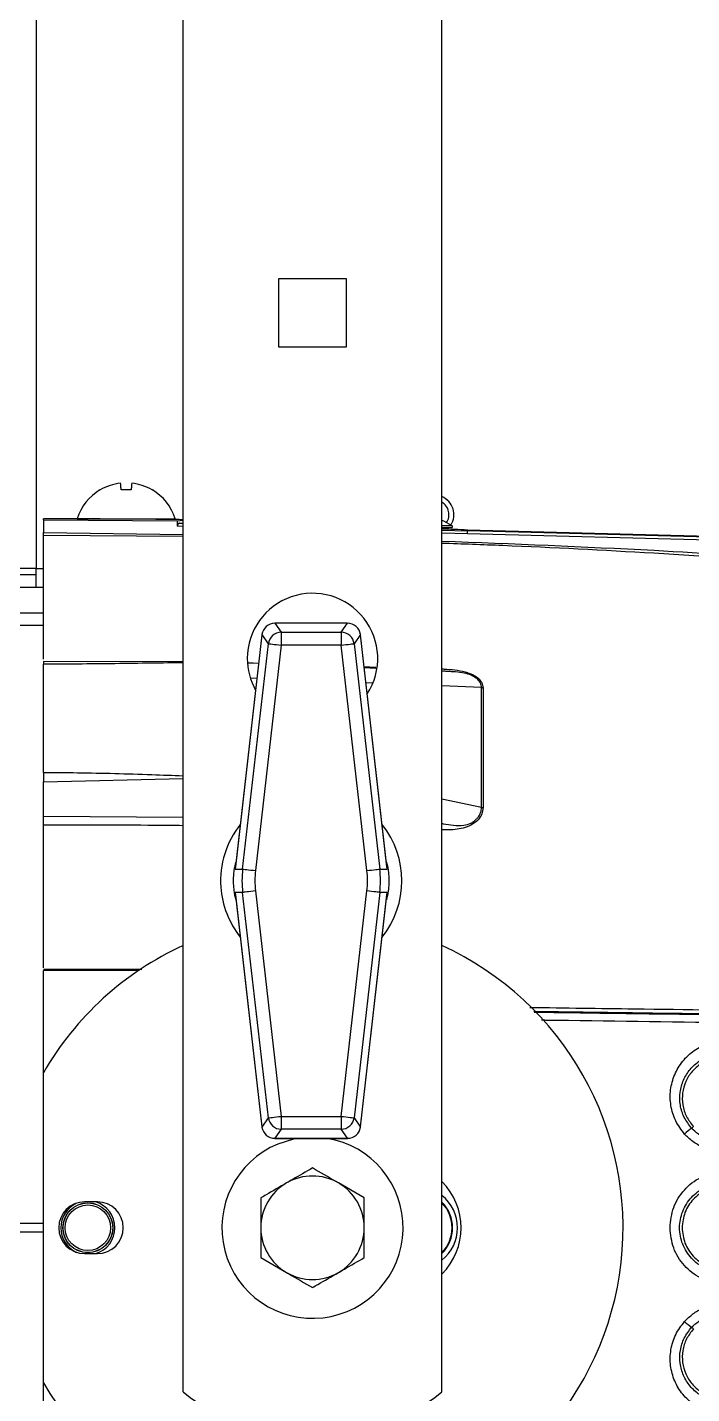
# Model space of a CAD drawing. Extents: x 17.1 to 113.1, y 3.8 to 84.5.
# Drawn here: x 81.29 to 84.49, y 35.06 to 41.66 of the extents above; entities that cross this region are included whole.
import ezdxf

# ---------------------------------------------------------------- set-up
doc = ezdxf.new("R2010")
doc.units = 0
doc.header["$MEASUREMENT"] = 0
doc.layers.add('OBJECT', color=7, linetype='CONTINUOUS')

msp = doc.modelspace()

# ---------------------------------------------------------------- linework, layer by layer
at = {"layer": 'OBJECT'}
for p, q in [((81.3276, 45.3865), (81.3276, 39.0415)), ((82.0376, 35.0639), (82.0376, 44.0365)), ((83.2876, 35.0639), (83.2876, 44.0365)), ((82.8266, 40.4405), (82.4986, 40.4405)), ((82.4986, 40.4405), (82.4986, 40.1125)), ((82.8266, 40.1125), (82.8266, 40.4405)), ((82.4986, 40.1125), (82.8266, 40.1125)), ((81.6361, 39.4216), (81.6368, 39.4206)), ((81.3626, 39.2762), (81.3626, 39.2815)), ((81.3626, 39.2762), (82.0092, 39.2722)), ((81.3626, 39.2762), (81.3626, 39.2148)), ((81.5266, 39.2815), (81.9986, 39.2815)), ((81.6376, 39.2815), (81.6376, 39.2807)), ((81.8876, 39.2788), (81.8876, 39.2815)), ((82.0092, 39.2722), (82.0376, 39.274)), ((81.3626, 39.2148), (82.0376, 39.205)), ((82.0092, 39.2722), (82.0096, 39.2453)), ((82.0376, 39.2445), (82.0096, 39.2453)), ((82.0194, 39.2597), (82.0376, 39.261)), ((82.0194, 39.2597), (82.0376, 39.2593)), ((83.3364, 39.2474), (83.2876, 39.2474)), ((83.3337, 39.2382), (83.2876, 39.2382)), ((83.2876, 39.2259), (83.4112, 39.2226)), ((83.4107, 39.2081), (83.2876, 39.2113)), ((83.4109, 39.2081), (83.4107, 39.2081)), ((87.6536, 39.0972), (83.4109, 39.2081)), ((87.6539, 39.1159), (83.4112, 39.227)), ((83.4112, 39.2226), (83.4112, 39.227)), ((87.6539, 39.1118), (83.4112, 39.2226)), ((81.3626, 38.604), (81.3626, 39.2002)), ((82.0376, 39.1953), (81.3626, 39.2002)), ((81.3276, 39.0415), (81.2376, 39.0415)), ((81.2376, 39.0115), (81.3276, 39.0115)), ((81.3276, 38.9515), (81.3276, 39.0415)), ((81.3276, 39.0415), (81.3626, 39.0415)), ((81.2376, 38.9515), (81.3276, 38.9515)), ((81.3276, 38.9515), (81.3626, 38.9515)), ((81.2163, 38.8265), (81.3626, 38.8265)), ((81.3626, 38.7665), (81.1562, 38.7665)), ((82.8323, 38.777), (82.4803, 38.777)), ((82.481, 38.7768), (82.5112, 38.733)), ((82.8316, 38.7768), (82.481, 38.7768)), ((82.8014, 38.733), (82.8316, 38.7768)), ((82.4184, 38.7207), (82.2895, 37.5892)), ((82.4182, 38.7207), (82.2906, 37.6006)), ((82.4182, 38.7207), (82.4184, 38.7207)), ((82.4185, 38.7231), (82.4186, 38.7223)), ((82.4492, 38.6778), (82.4186, 38.7223)), ((82.5112, 38.733), (82.5112, 38.6708)), ((82.5112, 38.733), (82.8014, 38.733)), ((82.8014, 38.733), (82.8014, 38.6708)), ((82.894, 38.7223), (82.8634, 38.6778)), ((82.894, 38.7223), (82.8941, 38.7231)), ((83.0232, 37.5892), (82.8942, 38.7207)), ((82.8942, 38.7207), (82.8944, 38.7207)), ((83.022, 37.6006), (82.8944, 38.7207)), ((82.3252, 37.5892), (82.4492, 38.6778)), ((82.5112, 38.6708), (82.3872, 37.5821)), ((82.8014, 38.6708), (82.5112, 38.6708)), ((82.9255, 37.5821), (82.8014, 38.6708)), ((82.8634, 38.6778), (82.9874, 37.5892)), ((82.0376, 38.59), (81.3626, 38.592)), ((81.3626, 38.0559), (81.3626, 38.5791)), ((82.4025, 38.5826), (82.3483, 38.5849)), ((82.4025, 38.5825), (82.352, 38.5846)), ((82.9739, 38.5584), (82.9126, 38.561)), ((82.9676, 38.5584), (82.9126, 38.5608)), ((82.3942, 38.5099), (82.3626, 38.5112)), ((82.9541, 38.4872), (82.9208, 38.4885)), ((83.3252, 38.5432), (83.2876, 38.5448)), ((83.479, 38.4659), (83.2876, 38.4737)), ((81.3626, 38.0114), (82.0376, 38.0263)), ((81.3626, 37.8437), (81.3626, 38.0114)), ((83.479, 37.8867), (83.2876, 37.9271)), ((82.0376, 37.839), (81.3626, 37.8437)), ((83.479, 37.8867), (83.4861, 37.8862)), ((81.3626, 37.1126), (81.3626, 37.802)), ((82.2895, 37.5892), (82.3252, 37.5892)), ((82.9874, 37.5892), (83.0232, 37.5892)), ((82.3252, 37.4763), (82.2895, 37.4763)), ((82.2895, 37.4763), (82.4184, 36.3447)), ((82.2906, 37.4649), (82.4182, 36.3447)), ((82.4492, 36.3876), (82.3252, 37.4763)), ((82.3872, 37.4833), (82.5112, 36.3947)), ((82.8014, 36.3947), (82.9255, 37.4833)), ((82.9874, 37.4763), (82.8634, 36.3876)), ((82.8942, 36.3447), (83.0232, 37.4763)), ((82.8944, 36.3447), (83.022, 37.4649)), ((83.0232, 37.4763), (82.9874, 37.4763)), ((81.3626, 37.1058), (81.8376, 37.1061)), ((81.3626, 37.1058), (81.3626, 37.1054)), ((81.3626, 37.1054), (81.8367, 37.1056)), ((81.8254, 37.0993), (81.3626, 37.0991)), ((81.3626, 36.6048), (81.3626, 37.0991)), ((81.3626, 35.1081), (81.3626, 36.6048)), ((82.4186, 36.3432), (82.4492, 36.3876)), ((82.5112, 36.3947), (82.8014, 36.3947)), ((82.5112, 36.3947), (82.5112, 36.3324)), ((82.8014, 36.3947), (82.8014, 36.3324)), ((82.8634, 36.3876), (82.894, 36.3432)), ((82.4184, 36.3447), (82.4182, 36.3447)), ((82.4186, 36.3432), (82.4185, 36.3424)), ((82.5112, 36.3324), (82.481, 36.2887)), ((82.8014, 36.3324), (82.5112, 36.3324)), ((82.8316, 36.2887), (82.8014, 36.3324)), ((82.8941, 36.3424), (82.894, 36.3432)), ((82.8944, 36.3447), (82.8942, 36.3447)), ((82.4803, 36.2884), (82.8323, 36.2884)), ((82.481, 36.2887), (82.8316, 36.2887)), ((82.9126, 36.0008), (82.7876, 36.073)), ((81.6236, 35.9815), (81.5616, 35.9815)), ((82.4126, 36.0008), (82.4126, 35.8565)), ((81.3626, 35.8765), (81.1562, 35.8765)), ((82.9126, 35.7121), (82.9126, 35.8565)), ((81.1562, 35.8365), (81.3626, 35.8365)), ((81.5616, 35.7315), (81.6236, 35.7315)), ((82.4126, 35.7121), (82.5376, 35.64)), ((81.3626, 34.6139), (81.3626, 35.1081))]:
    msp.add_line(p, q, dxfattribs=at)
at = {"layer": 'OBJECT', "flags": 128}
for points in [[(81.7382, 39.4206), (81.7378, 39.427), (81.7373, 39.4328), (81.7369, 39.4379), (81.7366, 39.4424), (81.7363, 39.4462), (81.7361, 39.4493), (81.7359, 39.4518), (81.7358, 39.4536)], [(81.7893, 39.4536), (81.7892, 39.4518), (81.789, 39.4493), (81.7888, 39.4462), (81.7885, 39.4424), (81.7882, 39.4379), (81.7878, 39.4328), (81.7874, 39.427), (81.7869, 39.4206)], [(81.8883, 39.4206), (81.8886, 39.421), (81.8889, 39.4213), (81.889, 39.4215), (81.8891, 39.4216)], [(83.3364, 39.2474), (83.2961, 39.2693), (83.2876, 39.2731)], [(83.3135, 39.2309), (83.318, 39.2351), (83.321, 39.2382)], [(83.3138, 39.2309), (83.3181, 39.2349), (83.3212, 39.2382)], [(82.4492, 38.6778), (82.4511, 38.6776), (82.4551, 38.6772), (82.4611, 38.6765), (82.4688, 38.6756), (82.4781, 38.6746), (82.4884, 38.6734), (82.4996, 38.6721), (82.5112, 38.6708)], [(82.8014, 38.6708), (82.813, 38.6721), (82.8242, 38.6734), (82.8346, 38.6746), (82.8438, 38.6756), (82.8515, 38.6765), (82.8575, 38.6772), (82.8615, 38.6776), (82.8634, 38.6778)], [(82.3252, 37.5892), (82.3271, 37.589), (82.3311, 37.5885), (82.3371, 37.5878), (82.3448, 37.587), (82.354, 37.5859), (82.3644, 37.5847), (82.3756, 37.5835), (82.3872, 37.5821)], [(82.9255, 37.5821), (82.937, 37.5835), (82.9482, 37.5847), (82.9586, 37.5859), (82.9678, 37.587), (82.9755, 37.5878), (82.9815, 37.5885), (82.9855, 37.589), (82.9874, 37.5892)], [(82.3872, 37.4833), (82.3756, 37.482), (82.3644, 37.4807), (82.354, 37.4795), (82.3448, 37.4785), (82.3371, 37.4776), (82.3311, 37.4769), (82.3271, 37.4765), (82.3252, 37.4763)], [(82.9874, 37.4763), (82.9855, 37.4765), (82.9815, 37.4769), (82.9755, 37.4776), (82.9678, 37.4785), (82.9586, 37.4795), (82.9482, 37.4807), (82.937, 37.482), (82.9255, 37.4833)], [(82.4492, 36.3876), (82.4511, 36.3878), (82.4551, 36.3883), (82.4611, 36.389), (82.4688, 36.3899), (82.4781, 36.3909), (82.4884, 36.3921), (82.4996, 36.3934), (82.5112, 36.3947)], [(82.8014, 36.3947), (82.813, 36.3934), (82.8242, 36.3921), (82.8346, 36.3909), (82.8438, 36.3899), (82.8515, 36.389), (82.8575, 36.3883), (82.8615, 36.3878), (82.8634, 36.3876)], [(82.5931, 36.2884), (82.5704, 36.2842), (82.4955, 36.2608)]]:
    msp.add_lwpolyline(points, dxfattribs=at)
at = {"layer": 'OBJECT'}
for radius in [0.1208, 0.1199, 0.11]:
    msp.add_circle((81.5776, 35.8565), radius, dxfattribs=at)
for centre, radius, start, end in [((81.7626, 39.2098), 0.2466, 120.85713, 163.11575), ((81.7625, 39.2081), 0.2469, 96.21702, 120.6029), ((81.7626, 39.1123), 0.3092, 85.4885, 94.5115), ((81.7626, 39.2081), 0.2469, 59.39704, 83.78305), ((81.7626, 39.2098), 0.2466, 16.88425, 59.14287), ((83.2516, 39.3015), 0.0941, 327.47682, 67.50693), ((83.2516, 39.3015), 0.0939, 327.47442, 67.45639), ((83.2516, 39.3015), 0.07, 326.35569, 59.05028), ((81.3626, -11.3785), 50.66, 89.68898, 90), ((81.3626, -11.3785), 50.66, 89.23656, 89.40622), ((81.3626, -11.3915), 50.66, 87.68235, 87.82233), ((83.3337, 39.2432), 0.005, 270, 57.43186), ((80.627, 39.324), 2.7861, 357.61535, 357.91533), ((82.6626, 38.6065), 0.315, 327.05614, 180), ((82.5115, 38.6703), 0.0627, 90.30869, 173.10319), ((82.8011, 38.6703), 0.0627, 6.89684, 89.69129), ((82.6626, 38.6065), 0.315, 180, 209.2401), ((82.6563, 37.5327), 0.4375, 141.49967, 183.97482), ((82.6563, 37.5327), 0.4375, 321.49967, 38.50033), ((82.6563, 37.5327), 0.4375, 183.97482, 218.50033), ((82.6626, 35.8565), 1.5, 209.92643, 65.37568), ((82.6626, 35.8565), 1.5, 114.62432, 150.07357), ((82.5115, 36.3952), 0.0627, 186.89729, 269.69099), ((82.8011, 36.3952), 0.0627, 270.30904, 353.10268), ((84.6691, 36.0901), 0.3031, 125.31237, 133.72661), ((84.1935, 36.6739), 0.4509, 311.75266, 313.24145), ((82.6626, 35.8565), 0.4375, 112.44828, 80.86961), ((82.6626, 35.8565), 0.25, 60, 120), ((82.6626, 35.8565), 0.25, 120, 180), ((82.6626, 35.8565), 0.25, 0, 60), ((83.0626, 35.8565), 0.3175, 315.12611, 44.87389), ((81.5616, 35.8565), 0.125, 90, 270), ((81.5776, 35.8565), 0.1308, 114.65951, 245.34049), ((81.5776, 35.8565), 0.1308, 287.16468, 72.83532), ((81.6236, 35.8565), 0.125, 270, 90), ((83.1626, 35.8565), 0.2, 0, 51.31781), ((83.1626, 35.8565), 0.1762, 315.19985, 44.80015), ((83.1626, 35.8565), 0.1739, 315.97122, 44.02878), ((82.6626, 35.8565), 0.25, 180, 240), ((82.6626, 35.8565), 0.25, 300, 0), ((83.1626, 35.8565), 0.2, 308.68219, 0), ((82.6626, 35.8565), 0.25, 240, 300), ((84.6691, 35.6228), 0.3031, 226.27339, 234.68763), ((84.1942, 35.0398), 0.45, 46.75699, 48.2489), ((82.6626, 35.8445), 1, 231.31781, 308.68219)]:
    msp.add_arc(centre, radius, start, end, dxfattribs=at)
for centre, major_axis, ratio, start_param, end_param in [((82.481, 38.7145), (0.0606, -0.017), 0.988785, 1.841761, 3.2937), ((82.8316, 38.7145), (0.0606, 0.017), 0.988785, 6.131077, 7.583017), ((82.4189, 38.7207), (0.00086, 0.0075), 0.069473, 1.372627, 1.57875), ((82.8937, 38.7207), (-0.00086, 0.0075), 0.069473, 4.704435, 4.910558), ((82.8229, 37.5327), (0.5009, 0), 0.998148, 3.028424, 3.254762), ((82.8229, 37.5327), (0.4386, 0), 0.997533, 3.028424, 3.254762), ((82.4897, 37.5327), (-0.4386, 0), 0.997533, 3.028424, 3.254762), ((82.4897, 37.5327), (0.5009, 0), 0.998148, 6.170016, 6.396354), ((82.4189, 36.3447), (-0.00086, 0.0075), 0.069473, 1.562842, 1.768966), ((82.481, 36.3509), (0.0606, 0.017), 0.988785, 2.989485, 4.441424), ((82.8316, 36.3509), (0.0606, -0.017), 0.988785, 4.983354, 6.435293), ((82.8937, 36.3447), (0.00086, 0.0075), 0.069473, 4.51422, 4.720343)]:
    msp.add_ellipse(centre, major_axis=major_axis, ratio=ratio, start_param=start_param, end_param=end_param, dxfattribs=at)
for points, knots in [([(81.3626, 39.2002), (81.3626, 39.2004), (81.3626, 39.2008), (81.3626, 39.2024), (81.3626, 39.2039), (81.3626, 39.2058), (81.3626, 39.2078), (81.3626, 39.2108), (81.3626, 39.2132), (81.3626, 39.2148)], [0, 0, 0, 0, 0.22696, 0.339217, 0.451476, 0.56373, 0.675988, 0.788244, 1, 1, 1, 1]), ([(82.0194, 39.2597), (82.0187, 39.2596), (82.0173, 39.2594), (82.0154, 39.2584), (82.0138, 39.257), (82.012, 39.2548), (82.0107, 39.2521), (82.0098, 39.2487), (82.0097, 39.2466), (82.0096, 39.2453)], [0, 0, 0, 0, 0.152075, 0.292239, 0.422142, 0.539512, 0.75246, 0.836113, 1, 1, 1, 1]), ([(83.4109, 39.2081), (83.4109, 39.2099), (83.411, 39.2136), (83.4111, 39.2184), (83.4112, 39.2217), (83.4112, 39.2223), (83.4112, 39.2226)], [0, 0, 0, 0, 0.249999, 0.499999, 0.749999, 1, 1, 1, 1]), ([(83.2876, 39.1738), (83.6292, 39.1605), (84.4623, 39.1281), (85.7845, 39.0297), (86.7624, 38.924), (87.2512, 38.8711)], [0, 0, 0, 0, 0.257951, 0.629014, 1, 1, 1, 1]), ([(87.2495, 38.8566), (87.017, 38.883), (86.5441, 38.9365), (85.8215, 39.0052), (85.0745, 39.0662), (84.3252, 39.1151), (83.7268, 39.1472), (83.3856, 39.1591), (83.2876, 39.1625)], [0, 0, 0, 0, 0.176631, 0.359219, 0.547766, 0.742271, 0.925992, 1, 1, 1, 1]), ([(82.4185, 38.7231), (82.4185, 38.7229), (82.4184, 38.7221), (82.4183, 38.7213), (82.4182, 38.7207)], [0, 0, 0, 0, 0.251095, 1, 1, 1, 1]), ([(82.8944, 38.7207), (82.8943, 38.7209), (82.8943, 38.7217), (82.8942, 38.7225), (82.8941, 38.7231)], [0, 0, 0, 0, 0.2493671, 1, 1, 1, 1]), ([(81.3626, 38.592), (81.3626, 38.5921), (81.3626, 38.5923), (81.3626, 38.5859), (81.3626, 38.5805), (81.3626, 38.5791)], [0, 0, 0, 0, 0.425021, 0.850044, 1, 1, 1, 1]), ([(82.0376, 38.5862), (81.9872, 38.5854), (81.8771, 38.5836), (81.707, 38.5813), (81.5324, 38.5795), (81.4175, 38.5792), (81.3626, 38.5791)], [0, 0, 0, 0, 0.22394, 0.489698, 0.755953, 1, 1, 1, 1]), ([(82.912, 38.566), (82.9307, 38.5657), (82.9496, 38.5653), (82.9684, 38.5648), (82.9684, 38.5648)], [0, 0, 0, 0, 0.996243, 1, 1, 1, 1]), ([(83.2876, 38.556), (83.2913, 38.5559), (83.312, 38.555), (83.35, 38.5517), (83.397, 38.5438), (83.436, 38.53), (83.4637, 38.5119), (83.4822, 38.4898), (83.4848, 38.4735), (83.4861, 38.4654)], [0, 0, 0, 0, 0.04088, 0.227855, 0.418299, 0.567523, 0.70923, 0.854708, 1, 1, 1, 1]), ([(83.3252, 38.5432), (83.3206, 38.5435), (83.3095, 38.5442), (83.2986, 38.5446), (83.2922, 38.5449)], [0, 0, 0, 0, 0.41689, 1, 1, 1, 1]), ([(83.479, 38.4659), (83.4779, 38.4736), (83.4755, 38.4889), (83.4576, 38.5097), (83.4305, 38.5263), (83.3943, 38.5372), (83.3581, 38.5414), (83.3348, 38.5427), (83.3252, 38.5432)], [0, 0, 0, 0, 0.169474, 0.339572, 0.508222, 0.676895, 0.867999, 1, 1, 1, 1]), ([(83.479, 37.8867), (83.479, 37.9922), (83.479, 38.2033), (83.479, 38.3783), (83.479, 38.4659)], [0, 0, 0, 0, 0.499779, 1, 1, 1, 1]), ([(83.479, 38.4659), (83.4802, 38.4658), (83.4826, 38.4655), (83.4849, 38.4654), (83.4861, 38.4654)], [0, 0, 0, 0, 0.500001, 1, 1, 1, 1]), ([(83.4861, 38.4654), (83.4861, 38.3778), (83.4862, 38.2028), (83.4861, 37.9918), (83.4861, 37.8862)], [0, 0, 0, 0, 0.500003, 1, 1, 1, 1]), ([(81.3626, 38.0559), (81.4175, 38.0557), (81.5323, 38.0552), (81.707, 38.0515), (81.8771, 38.0463), (81.9872, 38.0419), (82.0376, 38.0399)], [0, 0, 0, 0, 0.24402, 0.510283, 0.77599, 1, 1, 1, 1]), ([(81.3626, 38.0559), (81.3626, 38.0503), (81.3626, 38.0389), (81.3626, 38.0228), (81.3626, 38.0138), (81.3626, 38.0114)], [0, 0, 0, 0, 0.425024, 0.850045, 1, 1, 1, 1]), ([(81.3626, 37.802), (81.3626, 37.8053), (81.3626, 37.8143), (81.3626, 37.8289), (81.3626, 37.8397), (81.3626, 37.8437)], [0, 0, 0, 0, 0.263887, 0.723096, 1, 1, 1, 1]), ([(83.2876, 37.8094), (83.2896, 37.809), (83.3083, 37.8055), (83.3432, 37.7999), (83.3896, 37.798), (83.4225, 37.8078), (83.4426, 37.8196), (83.4549, 37.8302), (83.4655, 37.8431), (83.4734, 37.8573), (83.4783, 37.8724), (83.4788, 37.8824), (83.479, 37.8867)], [0, 0, 0, 0, 0.02397, 0.221866, 0.412852, 0.559625, 0.626325, 0.706786, 0.771644, 0.853474, 0.936537, 1, 1, 1, 1]), ([(83.4861, 37.8862), (83.4848, 37.8758), (83.4821, 37.8548), (83.4635, 37.8267), (83.4359, 37.8038), (83.3888, 37.7841), (83.3371, 37.7779), (83.2991, 37.7782), (83.2876, 37.7783)], [0, 0, 0, 0, 0.145404, 0.291057, 0.43334, 0.582158, 0.872463, 1, 1, 1, 1]), ([(82.0376, 37.7988), (81.9917, 37.7993), (81.8563, 37.8006), (81.6313, 37.8017), (81.4521, 37.8019), (81.3626, 37.802)], [0, 0, 0, 0, 0.203832, 0.601916, 1, 1, 1, 1]), ([(82.2935, 37.4391), (82.2916, 37.4465), (82.2881, 37.4599), (82.2838, 37.487), (82.2809, 37.5193), (82.2815, 37.5537), (82.2851, 37.5912), (82.29, 37.611), (82.2933, 37.6243)], [0, 0, 0, 0, 0.1481991, 0.2666235, 0.4434549, 0.621102, 0.7446764, 1, 1, 1, 1]), ([(83.0191, 37.6263), (83.021, 37.6189), (83.0245, 37.6056), (83.0288, 37.5784), (83.0317, 37.5462), (83.0311, 37.5118), (83.0275, 37.4743), (83.0226, 37.4545), (83.0193, 37.4412)], [0, 0, 0, 0, 0.148199, 0.266623, 0.443454, 0.621103, 0.744676, 1, 1, 1, 1]), ([(82.2895, 37.5892), (82.2895, 37.5895), (82.2898, 37.5933), (82.2904, 37.5971), (82.291, 37.6006)], [0, 0, 0, 0, 0.073448, 1, 1, 1, 1]), ([(83.0216, 37.6006), (83.0222, 37.5971), (83.0228, 37.5933), (83.0231, 37.5895), (83.0232, 37.5892)], [0, 0, 0, 0, 0.926552, 1, 1, 1, 1]), ([(82.291, 37.4649), (82.2904, 37.4684), (82.2898, 37.4722), (82.2895, 37.476), (82.2895, 37.4763)], [0, 0, 0, 0, 0.926529, 1, 1, 1, 1]), ([(83.0232, 37.4763), (83.0231, 37.476), (83.0228, 37.4722), (83.0222, 37.4684), (83.0216, 37.4649)], [0, 0, 0, 0, 0.073471, 1, 1, 1, 1]), ([(83.7127, 36.9211), (83.881, 36.9188), (84.3003, 36.9131), (84.982, 36.9041), (85.7488, 36.894), (86.5088, 36.8842), (87.0056, 36.878), (87.2495, 36.8749)], [0, 0, 0, 0, 0.142368, 0.354744, 0.577357, 0.79244, 1, 1, 1, 1]), ([(87.2526, 36.855), (86.7467, 36.8613), (85.7342, 36.8739), (84.5591, 36.8893), (83.8905, 36.8984), (83.7313, 36.9006)], [0, 0, 0, 0, 0.432006, 0.864763, 1, 1, 1, 1]), ([(83.7335, 36.8982), (83.9023, 36.8959), (84.591, 36.8865), (85.7967, 36.8708), (86.83, 36.8579), (87.3463, 36.8515)], [0, 0, 0, 0, 0.1398204, 0.5701913, 1, 1, 1, 1]), ([(83.7678, 36.8603), (83.7746, 36.8603), (84.0789, 36.8561), (84.685, 36.8481), (85.5848, 36.8364), (86.4756, 36.8252), (87.0637, 36.8182), (87.3518, 36.8147)], [0, 0, 0, 0, 0.005638, 0.253972, 0.506326, 0.7581146, 1, 1, 1, 1]), ([(84.4595, 36.3092), (84.4438, 36.3298), (84.4125, 36.3711), (84.3904, 36.4463), (84.3887, 36.5233), (84.4087, 36.5974), (84.4479, 36.663), (84.5039, 36.715), (84.5728, 36.7513), (84.6242, 36.7572), (84.65, 36.7603)], [0, 0, 0, 0, 0.124845, 0.24983, 0.374893, 0.499993, 0.625063, 0.749967, 0.874601, 1, 1, 1, 1]), ([(84.4938, 36.3375), (84.4808, 36.3542), (84.4547, 36.3876), (84.4365, 36.4489), (84.4354, 36.5113), (84.452, 36.571), (84.4845, 36.6235), (84.5304, 36.6646), (84.5868, 36.6928), (84.6287, 36.6967), (84.6496, 36.6986)], [0, 0, 0, 0, 0.1256654, 0.2503638, 0.3748711, 0.4993744, 0.6239874, 0.748872, 0.8742199, 1, 1, 1, 1]), ([(84.6484, 36.6814), (84.629, 36.6797), (84.59, 36.6765), (84.5374, 36.6508), (84.4941, 36.6129), (84.4634, 36.5639), (84.4475, 36.508), (84.4485, 36.4494), (84.4657, 36.3921), (84.4902, 36.361), (84.5025, 36.3454)], [0, 0, 0, 0, 0.124906, 0.249953, 0.375023, 0.500104, 0.625117, 0.749959, 0.874675, 1, 1, 1, 1]), ([(82.4182, 36.3447), (82.4183, 36.3445), (82.4184, 36.3437), (82.4185, 36.343), (82.4185, 36.3424)], [0, 0, 0, 0, 0.2492898, 1, 1, 1, 1]), ([(82.8941, 36.3424), (82.8941, 36.3426), (82.8942, 36.3433), (82.8943, 36.3441), (82.8944, 36.3447)], [0, 0, 0, 0, 0.251203, 1, 1, 1, 1]), ([(84.6513, 36.2217), (84.6332, 36.2231), (84.5971, 36.2259), (84.5456, 36.2441), (84.4982, 36.2711), (84.4724, 36.2965), (84.4595, 36.3092)], [0, 0, 0, 0, 0.250785, 0.500021, 0.750018, 1, 1, 1, 1]), ([(84.6489, 36.2686), (84.6344, 36.2696), (84.6054, 36.2717), (84.5638, 36.286), (84.5254, 36.3072), (84.5043, 36.3274), (84.4938, 36.3375)], [0, 0, 0, 0, 0.251653, 0.500767, 0.75093, 1, 1, 1, 1]), ([(82.6626, 36.1452), (82.6309, 36.1269), (82.5897, 36.1031), (82.5474, 36.0786), (82.5376, 36.073)], [0, 0, 0, 0, 0.7681502, 1, 1, 1, 1]), ([(82.7876, 36.073), (82.7846, 36.0747), (82.7424, 36.0991), (82.701, 36.1229), (82.6626, 36.1452)], [0, 0, 0, 0, 0.070214, 1, 1, 1, 1]), ([(84.3893, 35.8565), (84.3929, 35.8898), (84.3999, 35.9565), (84.4547, 36.0425), (84.5342, 36.1064), (84.5998, 36.1196), (84.6326, 36.1262)], [0, 0, 0, 0, 0.24993, 0.499886, 0.749919, 1, 1, 1, 1]), ([(82.5376, 36.073), (82.5042, 36.0537), (82.4618, 36.0293), (82.4211, 36.0058), (82.4126, 36.0008)], [0, 0, 0, 0, 0.788999, 1, 1, 1, 1]), ([(84.6345, 35.6415), (84.6079, 35.6464), (84.5548, 35.6563), (84.4892, 35.7067), (84.4457, 35.7757), (84.4305, 35.8565), (84.4457, 35.9374), (84.4893, 36.0063), (84.5549, 36.0567), (84.608, 36.0665), (84.6345, 36.0715)], [0, 0, 0, 0, 0.125649, 0.250726, 0.375502, 0.500092, 0.624668, 0.749422, 0.874515, 1, 1, 1, 1]), ([(84.634, 36.0561), (84.6092, 36.0517), (84.5596, 36.0428), (84.4986, 35.9963), (84.4559, 35.9321), (84.4503, 35.8817), (84.4476, 35.8565)], [0, 0, 0, 0, 0.25068, 0.500935, 0.750645, 1, 1, 1, 1]), ([(82.9126, 35.8565), (82.9126, 35.8599), (82.9126, 35.9086), (82.9126, 35.9564), (82.9126, 36.0008)], [0, 0, 0, 0, 0.070214, 1, 1, 1, 1]), ([(82.4126, 35.8565), (82.4126, 35.8531), (82.4126, 35.8043), (82.4126, 35.7566), (82.4126, 35.7121)], [0, 0, 0, 0, 0.070214, 1, 1, 1, 1]), ([(84.6326, 35.5868), (84.5998, 35.5934), (84.5341, 35.6066), (84.4546, 35.6705), (84.3999, 35.7565), (84.3929, 35.8232), (84.3893, 35.8565)], [0, 0, 0, 0, 0.250566, 0.500351, 0.750175, 1, 1, 1, 1]), ([(84.4476, 35.8565), (84.4503, 35.8313), (84.4559, 35.7809), (84.4986, 35.7167), (84.5596, 35.6701), (84.6092, 35.6613), (84.634, 35.6568)], [0, 0, 0, 0, 0.249291, 0.498953, 0.749084, 1, 1, 1, 1]), ([(82.7876, 35.64), (82.7974, 35.6456), (82.8397, 35.6701), (82.8809, 35.6939), (82.9126, 35.7121)], [0, 0, 0, 0, 0.231849, 1, 1, 1, 1]), ([(82.5376, 35.64), (82.5405, 35.6383), (82.5827, 35.6139), (82.6241, 35.59), (82.6626, 35.5678)], [0, 0, 0, 0, 0.0702143, 1, 1, 1, 1]), ([(82.6626, 35.5678), (82.6711, 35.5728), (82.7118, 35.5963), (82.7542, 35.6207), (82.7876, 35.64)], [0, 0, 0, 0, 0.211001, 1, 1, 1, 1]), ([(84.4595, 35.4038), (84.4725, 35.4166), (84.4983, 35.442), (84.5458, 35.469), (84.5973, 35.4871), (84.6333, 35.4899), (84.6513, 35.4912)], [0, 0, 0, 0, 0.251427, 0.50031, 0.75055, 1, 1, 1, 1]), ([(84.65, 34.9527), (84.6242, 34.9557), (84.5728, 34.9617), (84.5039, 34.9979), (84.4479, 35.0499), (84.4087, 35.1156), (84.3887, 35.1897), (84.3904, 35.2667), (84.4125, 35.3419), (84.4438, 35.3832), (84.4595, 35.4038)], [0, 0, 0, 0, 0.125399, 0.250033, 0.374938, 0.500007, 0.625107, 0.75017, 0.875155, 1, 1, 1, 1]), ([(84.4938, 35.3755), (84.5044, 35.3856), (84.5255, 35.4058), (84.564, 35.4271), (84.6055, 35.4413), (84.6345, 35.4434), (84.6489, 35.4444)], [0, 0, 0, 0, 0.2510338, 0.4998421, 0.7502371, 1, 1, 1, 1]), ([(84.6496, 35.0143), (84.6286, 35.0163), (84.5868, 35.0202), (84.5305, 35.0483), (84.4845, 35.0894), (84.452, 35.1419), (84.4354, 35.2017), (84.4365, 35.2642), (84.4548, 35.3254), (84.4808, 35.3588), (84.4938, 35.3755)], [0, 0, 0, 0, 0.1259449, 0.2510612, 0.3759101, 0.5005463, 0.6251221, 0.7498254, 0.8747778, 1, 1, 1, 1]), ([(84.5025, 35.3676), (84.4902, 35.352), (84.4658, 35.321), (84.4485, 35.2637), (84.4475, 35.2052), (84.4633, 35.1492), (84.494, 35.1003), (84.5372, 35.0622), (84.5899, 35.0365), (84.6289, 35.0332), (84.6484, 35.0316)], [0, 0, 0, 0, 0.124851, 0.24967, 0.374508, 0.499432, 0.624474, 0.749587, 0.874619, 1, 1, 1, 1])]:
    msp.add_open_spline(points, degree=3, knots=knots, dxfattribs=at)

doc.saveas('drawing.dxf')
